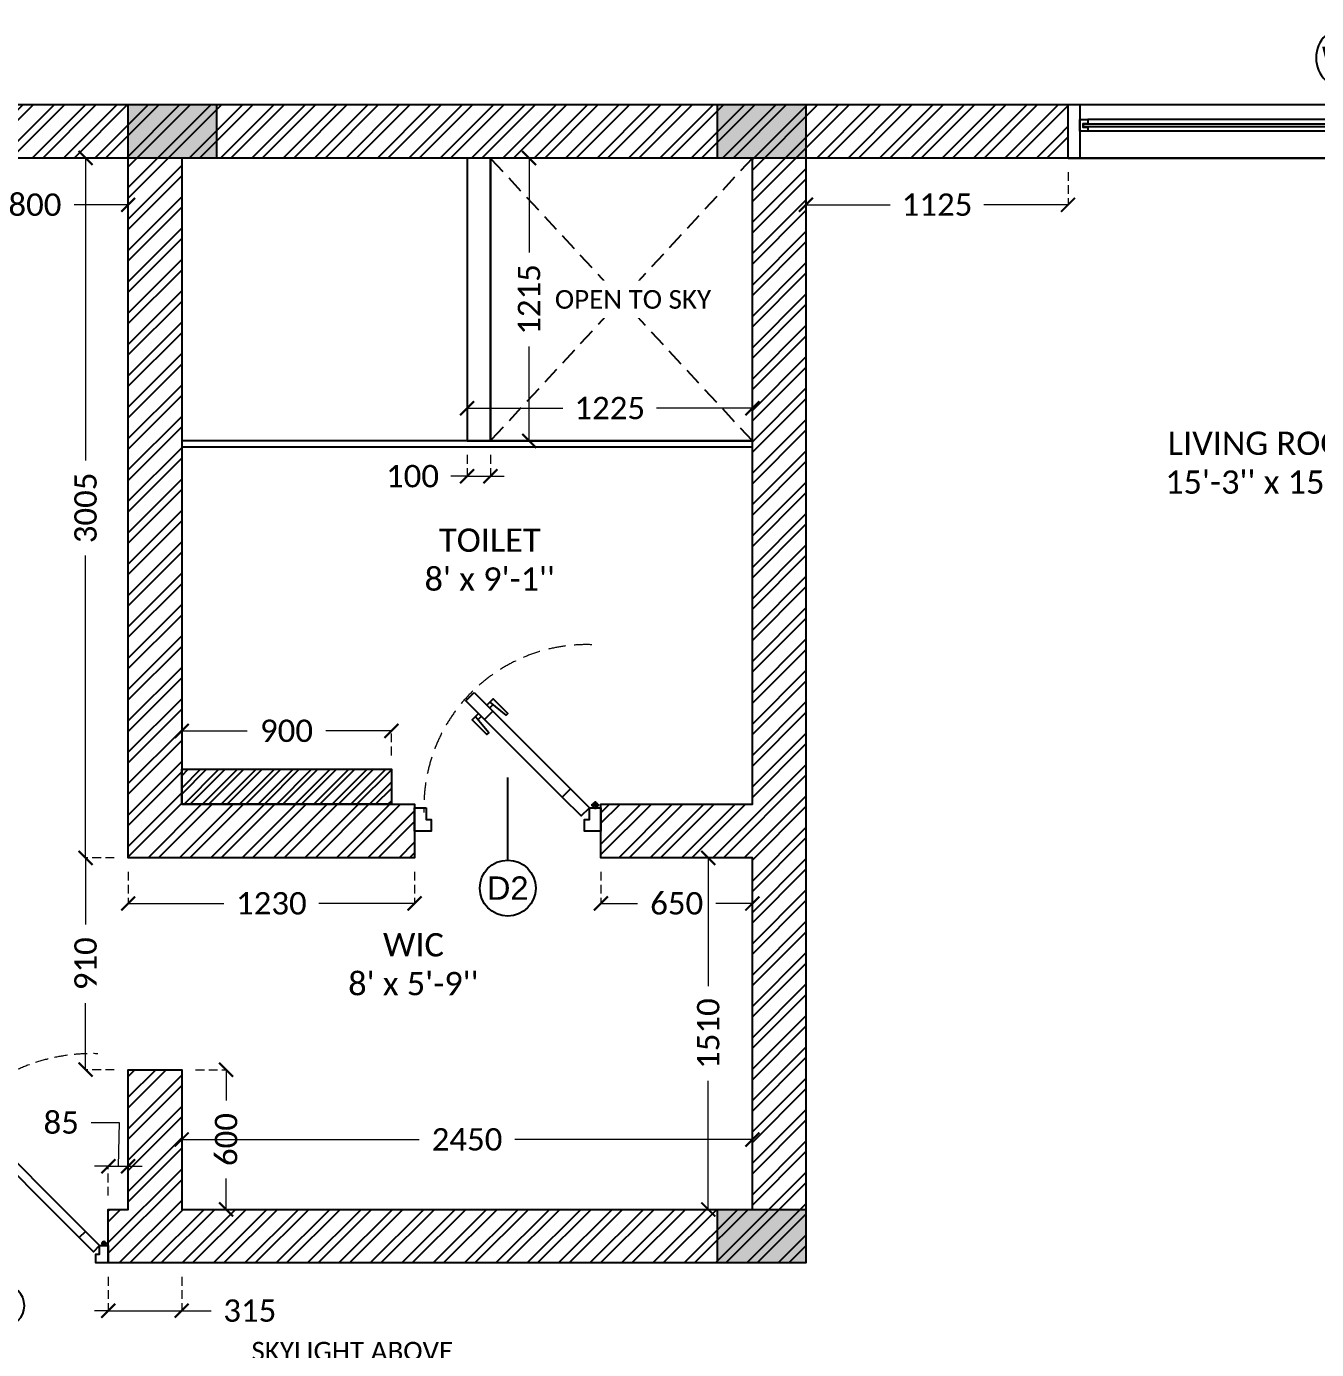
# Model space of a CAD drawing. Header units: millimetres. Extents: x -15000 to 115650, y -17045 to 28620.
# Drawn here: x 47444 to 52982, y 8273 to 13955 of the extents above; entities that cross this region are included whole.
import ezdxf
from ezdxf.enums import TextEntityAlignment as Align

# ---------------------------------------------------------------- set-up
doc = ezdxf.new("R2010")
doc.units = ezdxf.units.MM
doc.header["$LTSCALE"] = 150
for name, pattern in [('3BHK-W(SB)$0$HIDDEN', [0.375, 0.25, -0.125]), ('DASHED', [0.75, 0.5, -0.25]), ('HIDDEN', [0])]:
    doc.linetypes.add(name, pattern=pattern)
for name, color, linetype in [('ad-Column', 3, 'Continuous'), ('ad-Column Hatch', 125, 'Continuous'), ('ad-Door', 11, 'Continuous'), ('ad-Elevation 10', 8, 'Continuous'), ('ad-Furniture', 8, 'Continuous'), ('ad-Ledge Wall', 6, 'Continuous'), ('ad-Text main', 7, 'Continuous'), ('ad-Text Main_Door&window Label', 7, 'Continuous'), ('ad-Wall', 240, 'Continuous'), ('ad-Wall hatch', 8, 'Continuous')]:
    doc.layers.add(name, color=color, linetype=linetype)
doc.layers.add('ad-Dimension', color=5, linetype='Continuous', lineweight=0, true_color=0x0000ff)
doc.layers.add('ad-Glass Sectionline', color=140, linetype='Continuous', true_color=0x00bfff)
doc.layers.get('ad-Furniture').off()
doc.styles.add('6 U T S R N_Typical Floor Plan$0$3BHK-E(NB)$0$grid_text', font='verdana.ttf', dxfattribs={"width": 0.9})
doc.styles.add('New Text Style', font='arial.ttf', dxfattribs={"height": 100})
doc.styles.get("Standard").update_dxf_attribs({"font": 'calibril.ttf'})
doc.dimstyles.new('A-75-DIM-INT (Framing)', dxfattribs={"dimscale": 100, "dimtxt": 0.8, "dimasz": 0.5, "dimexe": 0, "dimexo": 0.5, "dimgap": 0.5, "dimtad": 0, "dimdec": 0, "dimdsep": 46, "dimtxsty": 'Standard', "dimblk": 'ARCHTICK', "dimcen": 0.025, "dimclrd": 256, "dimclre": 256, "dimclrt": 256, "dimazin": 2, "dimtfac": 1, "dimtdec": 0, "dimtmove": 1, "dimatfit": 0, "dimldrblk": 'ARCHTICK', "dimfxl": 1, "dimtfill": 1, "dimtolj": 1, "dimtzin": 0, "dimarcsym": 0})

# ---------------------------------------------------------------- blocks, each defined once
blk = doc.blocks.new('_ArchTick')
at = {"color": 0, "linetype": 'ByBlock', "const_width": 0.15}
blk.add_lwpolyline([(-0.5, -0.5), (0.5, 0.5)], dxfattribs=at)
blk = doc.blocks.new('*D23')
at = {"layer": 'ad-Dimension', "linetype": '3BHK-W(SB)$0$HIDDEN', "lineweight": -2}
for p, q in [((6360, -3295), (6360, -3431)), ((7010, -3295), (7010, -3431))]:
    blk.add_line(p, q, dxfattribs=at)
at = {"layer": 'ad-Dimension', "lineweight": -2}
for p, q in [((6360, -3431), (6517.3, -3431)), ((7010, -3431), (6852.7, -3431))]:
    blk.add_line(p, q, dxfattribs=at)
at = {"layer": 'Defpoints', "color": 0}
for p in [(6360, -3235), (7010, -3235), (7010, -3431)]:
    blk.add_point(p, dxfattribs=at)
at = {"layer": 'ad-Dimension', "lineweight": -2, "xscale": 60, "yscale": 60, "zscale": 60, "rotation": 180}
blk.add_blockref('_ArchTick', (6360, -3431), dxfattribs=at)
at = {"layer": 'ad-Dimension', "lineweight": -2, "xscale": 60, "yscale": 60, "zscale": 60}
blk.add_blockref('_ArchTick', (7010, -3431), dxfattribs=at)
at = {"layer": 'ad-Dimension', "insert": (6685, -3431), "char_height": 96, "attachment_point": 5, "bg_fill": 3, "box_fill_scale": 1.1, "bg_fill_color": 257, "bg_fill_transparency": 0}
blk.add_mtext('\\A1;650', dxfattribs=at)
blk = doc.blocks.new('*D24')
at = {"layer": 'ad-Dimension', "linetype": '3BHK-W(SB)$0$HIDDEN', "lineweight": -2}
for p, q in [((6950, -3235), (6820.5, -3235)), ((6950, -4745), (6820.5, -4745))]:
    blk.add_line(p, q, dxfattribs=at)
at = {"layer": 'ad-Dimension', "lineweight": -2}
for p, q in [((6820.5, -3235), (6820.5, -3786.6)), ((6820.5, -4745), (6820.5, -4193.4))]:
    blk.add_line(p, q, dxfattribs=at)
at = {"layer": 'Defpoints', "color": 0}
for p in [(7010, -3235), (6820.5, -4745), (7010, -4745)]:
    blk.add_point(p, dxfattribs=at)
at = {"layer": 'ad-Dimension', "lineweight": -2, "xscale": 60, "yscale": 60, "zscale": 60}
for p, rotation in [((6820.5, -3235), 90), ((6820.5, -4745), 270)]:
    blk.add_blockref('_ArchTick', p, dxfattribs=dict(at, rotation=rotation))
at = {"layer": 'ad-Dimension', "insert": (6820.5, -3990), "char_height": 96, "attachment_point": 5, "rotation": 90, "bg_fill": 3, "box_fill_scale": 1.1, "bg_fill_color": 257, "bg_fill_transparency": 0}
blk.add_mtext('\\A1;1510', dxfattribs=at)
blk = doc.blocks.new('*D28')
at = {"layer": 'ad-Dimension', "linetype": '3BHK-W(SB)$0$HIDDEN', "lineweight": -2}
for p, q in [((3530, -290), (3530, -430.7)), ((4330, -290), (4330, -430.7))]:
    blk.add_line(p, q, dxfattribs=at)
at = {"layer": 'ad-Dimension', "lineweight": -2}
for p, q in [((3530, -430.7), (3761.4, -430.7)), ((4330, -430.7), (4098.6, -430.7))]:
    blk.add_line(p, q, dxfattribs=at)
at = {"layer": 'Defpoints', "color": 0}
for p in [(3530, -230), (4330, -230), (4330, -430.7)]:
    blk.add_point(p, dxfattribs=at)
at = {"layer": 'ad-Dimension', "lineweight": -2, "xscale": 60, "yscale": 60, "zscale": 60, "rotation": 180}
blk.add_blockref('_ArchTick', (3530, -430.7), dxfattribs=at)
at = {"layer": 'ad-Dimension', "lineweight": -2, "xscale": 60, "yscale": 60, "zscale": 60}
blk.add_blockref('_ArchTick', (4330, -430.7), dxfattribs=at)
at = {"layer": 'ad-Dimension', "insert": (3930, -430.7), "char_height": 96, "attachment_point": 5, "bg_fill": 3, "box_fill_scale": 1.1, "bg_fill_color": 257, "bg_fill_transparency": 0}
blk.add_mtext('\\A1;800', dxfattribs=at)
blk = doc.blocks.new('*D29')
at = {"layer": 'ad-Dimension', "linetype": '3BHK-W(SB)$0$HIDDEN', "lineweight": -2}
for p, q in [((7240, -290), (7240, -430.7)), ((8365, -290), (8365, -430.7))]:
    blk.add_line(p, q, dxfattribs=at)
at = {"layer": 'ad-Dimension', "lineweight": -2}
for p, q in [((7240, -430.7), (7601.2, -430.7)), ((8365, -430.7), (8003.8, -430.7))]:
    blk.add_line(p, q, dxfattribs=at)
at = {"layer": 'Defpoints', "color": 0}
for p in [(7240, -230), (8365, -230), (8365, -430.7)]:
    blk.add_point(p, dxfattribs=at)
at = {"layer": 'ad-Dimension', "lineweight": -2, "xscale": 60, "yscale": 60, "zscale": 60, "rotation": 180}
blk.add_blockref('_ArchTick', (7240, -430.7), dxfattribs=at)
at = {"layer": 'ad-Dimension', "lineweight": -2, "xscale": 60, "yscale": 60, "zscale": 60}
blk.add_blockref('_ArchTick', (8365, -430.7), dxfattribs=at)
at = {"layer": 'ad-Dimension', "insert": (7802.5, -430.7), "char_height": 96, "attachment_point": 5, "bg_fill": 3, "box_fill_scale": 1.1, "bg_fill_color": 257, "bg_fill_transparency": 0}
blk.add_mtext('\\A1;1125', dxfattribs=at)
blk = doc.blocks.new('*D35')
at = {"layer": 'ad-Dimension', "lineweight": -2}
for p, q in [((4171, -4372.4), (4291, -4372.4)), ((4291, -4372.4), (4287.5, -4559.6)), ((4245, -4559.6), (4185, -4559.6)), ((4245, -4559.6), (4330, -4559.6)), ((4330, -4559.6), (4390, -4559.6))]:
    blk.add_line(p, q, dxfattribs=at)
at = {"layer": 'ad-Dimension', "linetype": '3BHK-W(SB)$0$HIDDEN', "lineweight": -2}
for p, q in [((4245, -4685), (4245, -4559.6)), ((4330, -4685), (4330, -4559.6))]:
    blk.add_line(p, q, dxfattribs=at)
at = {"layer": 'Defpoints', "color": 0}
for p in [(4330, -4559.6), (4245, -4745), (4330, -4745)]:
    blk.add_point(p, dxfattribs=at)
at = {"layer": 'ad-Dimension', "lineweight": -2, "xscale": 60, "yscale": 60, "zscale": 60}
blk.add_blockref('_ArchTick', (4245, -4559.6), dxfattribs=at)
at = {"layer": 'ad-Dimension', "lineweight": -2, "xscale": 60, "yscale": 60, "zscale": 60, "rotation": 180}
blk.add_blockref('_ArchTick', (4330, -4559.6), dxfattribs=at)
at = {"layer": 'ad-Dimension', "insert": (4042.8, -4372.4), "char_height": 96, "attachment_point": 5, "bg_fill": 3, "box_fill_scale": 1.1, "bg_fill_color": 257, "bg_fill_transparency": 0}
blk.add_mtext('\\A1;85', dxfattribs=at)
blk = doc.blocks.new('*D36')
at = {"layer": 'ad-Dimension', "linetype": '3BHK-W(SB)$0$HIDDEN', "lineweight": -2}
for p, q in [((4270, -230), (4147.5, -230)), ((4270, -3235), (4147.5, -3235))]:
    blk.add_line(p, q, dxfattribs=at)
at = {"layer": 'ad-Dimension', "lineweight": -2}
for p, q in [((4147.5, -230), (4147.5, -1528.4)), ((4147.5, -3235), (4147.5, -1936.6))]:
    blk.add_line(p, q, dxfattribs=at)
at = {"layer": 'Defpoints', "color": 0}
for p in [(4330, -230), (4147.5, -3235), (4330, -3235)]:
    blk.add_point(p, dxfattribs=at)
at = {"layer": 'ad-Dimension', "lineweight": -2, "xscale": 60, "yscale": 60, "zscale": 60}
for p, rotation in [((4147.5, -230), 90), ((4147.5, -3235), 270)]:
    blk.add_blockref('_ArchTick', p, dxfattribs=dict(at, rotation=rotation))
at = {"layer": 'ad-Dimension', "insert": (4147.5, -1732.5), "char_height": 96, "attachment_point": 5, "rotation": 90, "bg_fill": 3, "box_fill_scale": 1.1, "bg_fill_color": 257, "bg_fill_transparency": 0}
blk.add_mtext('\\A1;3005', dxfattribs=at)
blk = doc.blocks.new('*D37')
at = {"layer": 'ad-Dimension', "linetype": '3BHK-W(SB)$0$HIDDEN', "lineweight": -2}
for p, q in [((4330, -3295), (4330, -3431)), ((5560, -3295), (5560, -3431))]:
    blk.add_line(p, q, dxfattribs=at)
at = {"layer": 'ad-Dimension', "lineweight": -2}
for p, q in [((4330, -3431), (4741.6, -3431)), ((5560, -3431), (5148.4, -3431))]:
    blk.add_line(p, q, dxfattribs=at)
at = {"layer": 'Defpoints', "color": 0}
for p in [(4330, -3235), (5560, -3235), (5560, -3431)]:
    blk.add_point(p, dxfattribs=at)
at = {"layer": 'ad-Dimension', "lineweight": -2, "xscale": 60, "yscale": 60, "zscale": 60, "rotation": 180}
blk.add_blockref('_ArchTick', (4330, -3431), dxfattribs=at)
at = {"layer": 'ad-Dimension', "lineweight": -2, "xscale": 60, "yscale": 60, "zscale": 60}
blk.add_blockref('_ArchTick', (5560, -3431), dxfattribs=at)
at = {"layer": 'ad-Dimension', "insert": (4945, -3431), "char_height": 96, "attachment_point": 5, "bg_fill": 3, "box_fill_scale": 1.1, "bg_fill_color": 257, "bg_fill_transparency": 0}
blk.add_mtext('\\A1;1230', dxfattribs=at)
blk = doc.blocks.new('*D46')
at = {"layer": 'ad-Dimension', "linetype": '3BHK-W(SB)$0$HIDDEN', "lineweight": -2}
for p, q in [((4620, -4145), (4751, -4145)), ((4620, -4745), (4751, -4745))]:
    blk.add_line(p, q, dxfattribs=at)
at = {"layer": 'ad-Dimension', "lineweight": -2}
for p, q in [((4751, -4145), (4751, -4277.3)), ((4751, -4745), (4751, -4612.7))]:
    blk.add_line(p, q, dxfattribs=at)
at = {"layer": 'Defpoints', "color": 0}
for p in [(4560, -4145), (4560, -4745), (4751, -4745)]:
    blk.add_point(p, dxfattribs=at)
at = {"layer": 'ad-Dimension', "lineweight": -2, "xscale": 60, "yscale": 60, "zscale": 60}
for p, rotation in [((4751, -4145), 90), ((4751, -4745), 270)]:
    blk.add_blockref('_ArchTick', p, dxfattribs=dict(at, rotation=rotation))
at = {"layer": 'ad-Dimension', "insert": (4751, -4445), "char_height": 96, "attachment_point": 5, "rotation": 90, "bg_fill": 3, "box_fill_scale": 1.1, "bg_fill_color": 257, "bg_fill_transparency": 0}
blk.add_mtext('\\A1;600', dxfattribs=at)
blk = doc.blocks.new('*D49')
at = {"layer": 'ad-Dimension', "linetype": '3BHK-W(SB)$0$HIDDEN', "lineweight": -2}
for p, q in [((4560, -2795), (4560, -2690)), ((5460, -2795), (5460, -2690))]:
    blk.add_line(p, q, dxfattribs=at)
at = {"layer": 'ad-Dimension', "lineweight": -2}
for p, q in [((4560, -2690), (4841.3, -2690)), ((5460, -2690), (5178.7, -2690))]:
    blk.add_line(p, q, dxfattribs=at)
at = {"layer": 'Defpoints', "color": 0}
for p in [(5460, -2690), (4560, -2855), (5460, -2855)]:
    blk.add_point(p, dxfattribs=at)
at = {"layer": 'ad-Dimension', "lineweight": -2, "xscale": 60, "yscale": 60, "zscale": 60, "rotation": 180}
blk.add_blockref('_ArchTick', (4560, -2690), dxfattribs=at)
at = {"layer": 'ad-Dimension', "lineweight": -2, "xscale": 60, "yscale": 60, "zscale": 60}
blk.add_blockref('_ArchTick', (5460, -2690), dxfattribs=at)
at = {"layer": 'ad-Dimension', "insert": (5010, -2690), "char_height": 96, "attachment_point": 5, "bg_fill": 3, "box_fill_scale": 1.1, "bg_fill_color": 257, "bg_fill_transparency": 0}
blk.add_mtext('\\A1;900', dxfattribs=at)
blk = doc.blocks.new('*D51')
at = {"layer": 'ad-Dimension', "linetype": '3BHK-W(SB)$0$HIDDEN', "lineweight": -2}
for p, q in [((4560, -4685), (4560, -4444.6)), ((7010, -4685), (7010, -4444.6))]:
    blk.add_line(p, q, dxfattribs=at)
at = {"layer": 'ad-Dimension', "lineweight": -2}
for p, q in [((4560, -4444.6), (5579.3, -4444.6)), ((7010, -4444.6), (5990.7, -4444.6))]:
    blk.add_line(p, q, dxfattribs=at)
at = {"layer": 'Defpoints', "color": 0}
for p in [(7010, -4444.6), (4560, -4745), (7010, -4745)]:
    blk.add_point(p, dxfattribs=at)
at = {"layer": 'ad-Dimension', "lineweight": -2, "xscale": 60, "yscale": 60, "zscale": 60, "rotation": 180}
blk.add_blockref('_ArchTick', (4560, -4444.6), dxfattribs=at)
at = {"layer": 'ad-Dimension', "lineweight": -2, "xscale": 60, "yscale": 60, "zscale": 60}
blk.add_blockref('_ArchTick', (7010, -4444.6), dxfattribs=at)
at = {"layer": 'ad-Dimension', "insert": (5785, -4444.6), "char_height": 96, "attachment_point": 5, "bg_fill": 3, "box_fill_scale": 1.1, "bg_fill_color": 257, "bg_fill_transparency": 0}
blk.add_mtext('\\A1;2450', dxfattribs=at)
blk = doc.blocks.new('*D55')
at = {"layer": 'ad-Dimension', "linetype": '3BHK-W(SB)$0$HIDDEN', "lineweight": -2}
for p, q in [((5945, -230), (6051.6, -230)), ((5945, -1445), (6051.6, -1445))]:
    blk.add_line(p, q, dxfattribs=at)
at = {"layer": 'ad-Dimension', "lineweight": -2}
for p, q in [((6051.6, -230), (6051.6, -636.2)), ((6051.6, -1445), (6051.6, -1038.8))]:
    blk.add_line(p, q, dxfattribs=at)
at = {"layer": 'Defpoints', "color": 0}
for p in [(5885, -230), (5885, -1445), (6051.6, -1445)]:
    blk.add_point(p, dxfattribs=at)
at = {"layer": 'ad-Dimension', "lineweight": -2, "xscale": 60, "yscale": 60, "zscale": 60}
for p, rotation in [((6051.6, -230), 90), ((6051.6, -1445), 270)]:
    blk.add_blockref('_ArchTick', p, dxfattribs=dict(at, rotation=rotation))
at = {"layer": 'ad-Dimension', "insert": (6051.6, -837.5), "char_height": 96, "attachment_point": 5, "rotation": 90, "bg_fill": 3, "box_fill_scale": 1.1, "bg_fill_color": 257, "bg_fill_transparency": 0}
blk.add_mtext('\\A1;1215', dxfattribs=at)
blk = doc.blocks.new('*D56')
at = {"layer": 'ad-Dimension', "linetype": '3BHK-W(SB)$0$HIDDEN', "lineweight": -2}
for p, q in [((5785, -1385), (5785, -1304.1)), ((7010, -1385), (7010, -1304.1))]:
    blk.add_line(p, q, dxfattribs=at)
at = {"layer": 'ad-Dimension', "lineweight": -2}
for p, q in [((5785, -1304.1), (6196.2, -1304.1)), ((7010, -1304.1), (6598.8, -1304.1))]:
    blk.add_line(p, q, dxfattribs=at)
at = {"layer": 'Defpoints', "color": 0}
for p in [(7010, -1304.1), (5785, -1445), (7010, -1445)]:
    blk.add_point(p, dxfattribs=at)
at = {"layer": 'ad-Dimension', "lineweight": -2, "xscale": 60, "yscale": 60, "zscale": 60, "rotation": 180}
blk.add_blockref('_ArchTick', (5785, -1304.1), dxfattribs=at)
at = {"layer": 'ad-Dimension', "lineweight": -2, "xscale": 60, "yscale": 60, "zscale": 60}
blk.add_blockref('_ArchTick', (7010, -1304.1), dxfattribs=at)
at = {"layer": 'ad-Dimension', "insert": (6397.5, -1304.1), "char_height": 96, "attachment_point": 5, "bg_fill": 3, "box_fill_scale": 1.1, "bg_fill_color": 257, "bg_fill_transparency": 0}
blk.add_mtext('\\A1;1225', dxfattribs=at)
blk = doc.blocks.new('*D57')
at = {"layer": 'ad-Dimension', "linetype": '3BHK-W(SB)$0$HIDDEN', "lineweight": -2}
for p, q in [((5785, -1505), (5785, -1596.4)), ((5885, -1505), (5885, -1596.4))]:
    blk.add_line(p, q, dxfattribs=at)
at = {"layer": 'ad-Dimension', "lineweight": -2}
for p, q in [((5785, -1596.4), (5715.9, -1596.4)), ((5785, -1596.4), (5725, -1596.4)), ((5785, -1596.4), (5885, -1596.4)), ((5885, -1596.4), (5945, -1596.4))]:
    blk.add_line(p, q, dxfattribs=at)
at = {"layer": 'Defpoints', "color": 0}
for p in [(5785, -1445), (5885, -1445), (5885, -1596.4)]:
    blk.add_point(p, dxfattribs=at)
at = {"layer": 'ad-Dimension', "lineweight": -2, "xscale": 60, "yscale": 60, "zscale": 60}
blk.add_blockref('_ArchTick', (5785, -1596.4), dxfattribs=at)
at = {"layer": 'ad-Dimension', "lineweight": -2, "xscale": 60, "yscale": 60, "zscale": 60, "rotation": 180}
blk.add_blockref('_ArchTick', (5885, -1596.4), dxfattribs=at)
at = {"layer": 'ad-Dimension', "insert": (5550.9, -1596.4), "char_height": 96, "attachment_point": 5, "bg_fill": 3, "box_fill_scale": 1.1, "bg_fill_color": 257, "bg_fill_transparency": 0}
blk.add_mtext('\\A1;100', dxfattribs=at)
blk = doc.blocks.new('*D80')
at = {"layer": 'ad-Dimension', "linetype": '3BHK-W(SB)$0$HIDDEN', "lineweight": -2}
for p, q in [((4245, -5035), (4245, -5179.9)), ((4560, -5035), (4560, -5179.9))]:
    blk.add_line(p, q, dxfattribs=at)
at = {"layer": 'ad-Dimension', "lineweight": -2}
for p, q in [((4245, -5179.9), (4185, -5179.9)), ((4245, -5179.9), (4560, -5179.9)), ((4560, -5179.9), (4686.6, -5179.9)), ((4560, -5179.9), (4620, -5179.9))]:
    blk.add_line(p, q, dxfattribs=at)
at = {"layer": 'Defpoints', "color": 0}
for p in [(4245, -4975), (4560, -4975), (4560, -5179.9)]:
    blk.add_point(p, dxfattribs=at)
at = {"layer": 'ad-Dimension', "lineweight": -2, "xscale": 60, "yscale": 60, "zscale": 60}
blk.add_blockref('_ArchTick', (4245, -5179.9), dxfattribs=at)
at = {"layer": 'ad-Dimension', "lineweight": -2, "xscale": 60, "yscale": 60, "zscale": 60, "rotation": 180}
blk.add_blockref('_ArchTick', (4560, -5179.9), dxfattribs=at)
at = {"layer": 'ad-Dimension', "insert": (4852.4, -5179.9), "char_height": 96, "attachment_point": 5, "bg_fill": 3, "box_fill_scale": 1.1, "bg_fill_color": 257, "bg_fill_transparency": 0}
blk.add_mtext('\\A1;315', dxfattribs=at)
blk = doc.blocks.new('*D84')
at = {"layer": 'ad-Dimension', "linetype": '3BHK-W(SB)$0$HIDDEN', "lineweight": -2}
for p, q in [((4270, -3235), (4147.5, -3235)), ((4270, -4145), (4147.5, -4145))]:
    blk.add_line(p, q, dxfattribs=at)
at = {"layer": 'ad-Dimension', "lineweight": -2}
for p, q in [((4147.5, -3235), (4147.5, -3521.3)), ((4147.5, -4145), (4147.5, -3858.7))]:
    blk.add_line(p, q, dxfattribs=at)
at = {"layer": 'Defpoints', "color": 0}
for p in [(4147.5, -3235), (4330, -3235), (4330, -4145)]:
    blk.add_point(p, dxfattribs=at)
at = {"layer": 'ad-Dimension', "lineweight": -2, "xscale": 60, "yscale": 60, "zscale": 60}
for p, rotation in [((4147.5, -3235), 90), ((4147.5, -4145), 270)]:
    blk.add_blockref('_ArchTick', p, dxfattribs=dict(at, rotation=rotation))
at = {"layer": 'ad-Dimension', "insert": (4147.5, -3690), "char_height": 96, "attachment_point": 5, "rotation": 90, "bg_fill": 3, "box_fill_scale": 1.1, "bg_fill_color": 257, "bg_fill_transparency": 0}
blk.add_mtext('\\A1;910', dxfattribs=at)
blk = doc.blocks.new('$ZCDB_AUDIT_GENERATED_C85C')
at = {"color": 8}
for points in [[(675, 75), (141.8, 359.5)], [(625, 75), (75, 75)], [(50, 25), (50, 0), (0, 0), (0, 50), (25, 50)], [(700, 0), (0, 0)], [(625, 25), (75, 25)], [(675, 50), (700, 50), (700, 0), (650, 0), (650, 25)]]:
    blk.add_lwpolyline(points, dxfattribs=at)
for points in [[(75, 25), (25, 25), (25, 75), (75, 75)], [(675, 25), (625, 25), (625, 75), (675, 75)]]:
    blk.add_lwpolyline(points, close=True, dxfattribs=at)
at = {"color": 140}
for points in [[(625, 60), (75, 60)], [(625, 40), (75, 40)]]:
    blk.add_lwpolyline(points, dxfattribs=at)
at = {"color": 8, "linetype": 'HIDDEN'}
blk.add_arc((497.1, 38.3), 473.6, 122.8151, 175.5591, dxfattribs=at)
blk = doc.blocks.new('*U156')
at = {"xscale": -1}
blk.add_blockref('$ZCDB_AUDIT_GENERATED_C85C', (700, 0), dxfattribs=at)
blk = doc.blocks.new('HFUHJA')
at = {"transparency": 33554559}
h = blk.add_hatch(color=256, dxfattribs=at)
h.dxf.hatch_style = 1
h.set_gradient(color1=(153, 204, 0), color2=(63, 127, 0), name='INVSPHERICAL')
h.paths.add_polyline_path([(0, 0), (-1125, 0), (-1125, -1215), (0, -1215)])
at = {"layer": 'ad-Elevation 10'}
for points in [[(-1225, -1215), (-1125, -1215), (-1125, 0), (-1225, 0)], [(0, 0), (-1125, 0), (-1125, -1215), (0, -1215)]]:
    blk.add_lwpolyline(points, close=True, dxfattribs=at)
at = {"layer": 'ad-Elevation 10', "linetype": 'DASHED'}
for points in [[(0, -1215), (-1125, 0)], [(0, 0), (-1125, -1215)]]:
    blk.add_lwpolyline(points, dxfattribs=at)
at = {"layer": 'ad-Text main', "color": 0, "insert": (-512.5, -607.5), "char_height": 80, "width": 677.446, "attachment_point": 5, "bg_fill": 2}
blk.add_mtext('OPEN TO SKY', dxfattribs=at)
blk = doc.blocks.new('zw$EEF9')
at = {"layer": 'ad-Glass Sectionline'}
for points in [[(-28.2, -34.6), (28.2, 34.6)], [(-26.8, -5.8), (-3.4, 23.4)], [(-0.3, -27.4), (23.6, 1.4)]]:
    blk.add_lwpolyline(points, dxfattribs=at)
blk = doc.blocks.new('$ZCDB_AUDIT_GENERATED_1E8537')
at = {"layer": 'ad-Elevation 10'}
blk.add_lwpolyline([(0, -2980), (3365, -2980), (3365, 0), (0, 0)], close=True, dxfattribs=at)
at = {"layer": 'ad-Elevation 10', "linetype": 'DASHED'}
for points in [[(100, -2880), (3265, -2880), (3265, -100), (100, -100)], [(1071.7, -100), (1171.7, -100), (1171.7, -2880), (1071.7, -2880)], [(2193.3, -100), (2293.3, -100), (2293.3, -2880), (2193.3, -2880)], [(100, -943.3), (3265, -943.3), (3265, -1043.3), (100, -1043.3)], [(100, -1936.7), (3265, -1936.7), (3265, -2036.7), (100, -2036.7)]]:
    blk.add_lwpolyline(points, close=True, dxfattribs=at)
at = {"layer": 'ad-Glass Sectionline', "transparency": 33554585}
for points in [[(115, -115), (1056.7, -115), (1056.7, -928.3), (115, -928.3)], [(1186.7, -115), (2178.3, -115), (2178.3, -928.3), (1186.7, -928.3)], [(2308.3, -115), (3250, -115), (3250, -928.3), (2308.3, -928.3)], [(115, -1058.3), (1056.7, -1058.3), (1056.7, -1921.7), (115, -1921.7)], [(1186.7, -1058.3), (2178.3, -1058.3), (2178.3, -1921.7), (1186.7, -1921.7)], [(2308.3, -1058.3), (3250, -1058.3), (3250, -1921.7), (2308.3, -1921.7)], [(1056.7, -2051.7), (115, -2051.7), (115, -2865), (1056.7, -2865)], [(1186.7, -2051.7), (2178.3, -2051.7), (2178.3, -2865), (1186.7, -2865)], [(2308.3, -2051.7), (3250, -2051.7), (3250, -2865), (2308.3, -2865)]]:
    blk.add_lwpolyline(points, close=True, dxfattribs=at)
for p in [(585.8, -521.7), (1682.5, -521.7), (2779.2, -521.7), (585.8, -1490), (1682.4, -1488.3), (2779.2, -1490), (585.8, -2458.3), (1682.5, -2458.3), (2779.2, -2458.3)]:
    blk.add_blockref('zw$EEF9', p)
blk = doc.blocks.new('$ZCDB_AUDIT_GENERATED_1E8529')
at = {"true_color": 0x7f5f3f, "transparency": 33554610}
h = blk.add_hatch(dxfattribs=at)
h.set_pattern_fill('DOTS', color=37, scale=20, angle=360)
h.set_pattern_definition([(360, (-800139.518, 271344.397), (15.875, 31.75), [0, -31.75])])
h.paths.add_polyline_path([(450, -2530), (2915, -2530), (2915, -450), (450, -450)])
at = {"layer": 'ad-Elevation 10'}
blk.add_lwpolyline([(450, -2530), (2915, -2530), (2915, -450), (450, -450)], close=True, dxfattribs=at)
blk.add_blockref('$ZCDB_AUDIT_GENERATED_1E8537', (0, 0))
at = {"layer": 'ad-Text main', "insert": (1682.5, 80.9), "char_height": 80, "width": 1164.819, "attachment_point": 5}
blk.add_mtext('SKYLIGHT ABOVE', dxfattribs=at)
blk = doc.blocks.new('Furn')
at = {"layer": 'ad-Glass Sectionline'}
blk.add_lwpolyline([(-7560, -1470), (-5110, -1470), (-5110, -1445), (-7560, -1445)], close=True, dxfattribs=at)
at = {"xscale": -1}
blk.add_blockref('*U156', (-6335, -1470), dxfattribs=at)
at = {"layer": 'ad-Furniture', "rotation": 359.9999999999996}
blk.add_blockref('$ZCDB_AUDIT_GENERATED_1E8529', (-8510, -5435), dxfattribs=at)
blk.add_blockref('HFUHJA', (-5110, -230))
blk = doc.blocks.new('*U163')
for p, q in [((-463.3, 543.1), (-478.2, 528.2)), ((-528.5, 478), (-513.6, 492.9)), ((-25, 127.8), (-25, 94.4)), ((-8.3, 111.1), (-41.7, 111.1))]:
    blk.add_line(p, q)
for points in [[(-545, 595), (-464.2, 514.2), (-499.5, 478.8), (-580.3, 559.6)], [(-130.8, 180.8), (-464.2, 514.2), (-499.5, 478.8), (-166.2, 145.5)], [(-50, 100), (-130.8, 180.8), (-166.2, 145.5), (-85.4, 64.6)], [(-750, 100), (-750, 50), (-728.6, 50), (-728.6, 35.7), (-728.6, 0), (-800, 0), (-800, 100)], [(-50, 100), (0, 100), (0, 0), (-71.4, 0), (-71.4, 35.7), (-71.4, 50), (-50, 50)]]:
    blk.add_lwpolyline(points, close=True)
for points in [[(-490, 540), (-462.5, 567.5), (-399.7, 504.7), (-407.6, 496.8), (-476.2, 553.8)], [(-525.4, 504.7), (-552.8, 477.2), (-490, 414.3), (-482.2, 422.2), (-539.2, 490.8)]]:
    blk.add_lwpolyline(points)
blk.add_circle((-25, 111.1), 11.1)
at = {"color": 8, "linetype": 'DASHED', "lineweight": 0}
blk.add_arc((-62.1, 102.1), 698.3, 88.1881, 181.8119, dxfattribs=at)
at = {"layer": 'ad-Text Main_Door&window Label'}
blk.add_line((-400, -125), (-400, 230), dxfattribs=at)
blk.add_circle((-400.3, -245), 120, dxfattribs=at)
at = {"layer": 'ad-Text Main_Door&window Label', "style": 'New Text Style'}
blk.add_attdef('D1', text='', height=100, dxfattribs=at).set_placement((-400.3, -245), align=Align.MIDDLE_CENTER)
blk = doc.blocks.new('*U161')
for p, q in [((-8.3, -111.1), (-41.7, -111.1)), ((-25, -127.8), (-25, -94.4)), ((-811.3, -760.8), (-796.4, -775.7)), ((-746.2, -826), (-761.1, -811.1))]:
    blk.add_line(p, q)
for points in [[(-1150, -100), (-1150, -50), (-1128.6, -50), (-1128.6, -35.7), (-1128.6, 0), (-1200, 0), (-1200, -100)], [(-50, -100), (0, -100), (0, 0), (-71.4, 0), (-71.4, -35.7), (-71.4, -50), (-50, -50)], [(-50, -100), (-130.8, -180.8), (-166.2, -145.5), (-85.4, -64.6)], [(-130.8, -180.8), (-747, -797), (-782.4, -761.6), (-166.2, -145.5)], [(-827.8, -877.8), (-747, -797), (-782.4, -761.6), (-863.2, -842.5)]]:
    blk.add_lwpolyline(points, close=True)
for points in [[(-808.2, -787.5), (-835.7, -760), (-772.9, -697.2), (-765, -705), (-822, -773.7)], [(-772.8, -822.8), (-745.4, -850.3), (-682.5, -787.5), (-690.4, -779.7), (-759, -836.7)]]:
    blk.add_lwpolyline(points)
blk.add_circle((-25, -111.1), 11.1)
at = {"color": 8, "linetype": 'DASHED', "lineweight": 0}
blk.add_arc((-93.1, -153.1), 1047.4, 178.18808, 271.81192, dxfattribs=at)
at = {"layer": 'ad-Text Main_Door&window Label'}
blk.add_line((-600, 125), (-600, -230), dxfattribs=at)
blk.add_circle((-600.3, 245), 120, dxfattribs=at)
at = {"layer": 'ad-Text Main_Door&window Label', "style": 'New Text Style'}
blk.add_attdef('D1', text='', height=100, dxfattribs=at).set_placement((-600.3, 245), align=Align.MIDDLE_CENTER)
blk = doc.blocks.new('$ZCDB_AUDIT_GENERATED_C77D')
blk.add_wipeout([(0, 230), (2400, 230), (2400, 0), (0, 0)]).dxf.layer = 'ad-Elevation 10'
at = {"layer": 'ad-Elevation 10'}
for points in [[(2400, 230), (0, 230)], [(2400, 0), (0, 0)]]:
    blk.add_lwpolyline(points, dxfattribs=at)
for points in [[(50, 0), (50, 230), (0, 230), (0, 0)], [(2350, 0), (2400, 0), (2400, 230), (2350, 230)], [(85, 83), (85, 65), (50, 65), (50, 115), (85, 115), (85, 97), (63, 97), (63, 83)], [(1217.5, 133), (1217.5, 115), (1182.5, 115), (1182.5, 165), (1217.5, 165), (1217.5, 147), (1195.5, 147), (1195.5, 133)], [(1182.5, 83), (1182.5, 65), (1217.5, 65), (1217.5, 115), (1182.5, 115), (1182.5, 97), (1204.5, 97), (1204.5, 83)], [(2315, 133), (2315, 115), (2350, 115), (2350, 165), (2315, 165), (2315, 147), (2337, 147), (2337, 133)]]:
    blk.add_lwpolyline(points, close=True, dxfattribs=at)
at = {"layer": 'ad-Glass Sectionline'}
for points in [[(1182.5, 115), (85, 115)], [(1217.5, 165), (2315, 165)], [(1217.5, 115), (2315, 115)], [(1182.5, 65), (85, 65)]]:
    blk.add_lwpolyline(points, dxfattribs=at)
for points in [[(1200, 145), (2335, 145), (2335, 135), (1200, 135)], [(1200, 95), (65, 95), (65, 85), (1200, 85)]]:
    blk.add_lwpolyline(points, close=True, dxfattribs=at)
blk = doc.blocks.new('*U151')
blk.add_blockref('$ZCDB_AUDIT_GENERATED_C77D', (0, 0))
blk = doc.blocks.new('walls')
at = {"layer": 'ad-Wall hatch', "transparency": 33554610}
h = blk.add_hatch(dxfattribs=at)
h.set_pattern_fill('ANSI32', color=256, scale=10)
h.set_pattern_definition([(45, (-1040635.14, 674820.02), (-67.351921, 67.351921), []), (45, (-1040590.24, 674820.02), (-67.351921, 67.351921), [])])
h.paths.add_polyline_path([(12120, 13620), (12120, 10220), (11890, 10220), (11890, 13390), (7240, 13390), (7240, 8645), (4245, 8645), (4245, 8875), (4330, 8875), (4330, 9475), (4560, 9475), (4560, 8875), (7010, 8875), (7010, 10385), (6360, 10385), (6360, 10615), (7010, 10615), (7010, 13390), (4560, 13390), (4560, 10615), (5560, 10615), (5560, 10385), (4330, 10385), (4330, 13390), (230, 13390), (230, 8875), (3345, 8875), (3345, 8645), (3060, 8645), (3060, 4745), (3345, 4745), (3345, 4515), (230, 4515), (230, 230), (4880, 230), (4880, 3075), (6060, 3075), (6060, 2845), (5110, 2845), (5110, 230), (8310, 230), (8310, 2845), (6860, 2845), (6860, 3075), (8310, 3075), (8310, 4515), (5110, 4515), (5110, 3915), (4880, 3915), (4880, 4515), (4245, 4515), (4245, 4745), (8540, 4745), (8540, 230), (9240, 230), (9240, 0), (0, 0), (0, 4745), (2830, 4745), (2830, 8645), (0, 8645), (0, 13620)])
at = {"layer": 'ad-Wall hatch'}
h = blk.add_hatch(dxfattribs=at)
h.set_pattern_fill('ANSI32', color=256, scale=150, angle=180)
h.set_pattern_definition([(45, (47268.004, -9726.724), (-39.774756, 39.774756), []), (45, (47294.52, -9726.724), (-39.774756, 39.774756), [])])
h.paths.add_polyline_path([(4560, 10765), (5460, 10765), (5460, 10615), (4560, 10615)])
at = {"layer": 'ad-Ledge Wall'}
blk.add_lwpolyline([(4560, 10765), (5460, 10765), (5460, 10615), (4560, 10615)], close=True, dxfattribs=at)
at = {"layer": 'ad-Door', "ltscale": 5}
blk.add_blockref('*U163', (6360, 10500), dxfattribs=at).add_auto_attribs({'D1': 'D2'})
ref = blk.add_blockref('*U161', (4245, 8645), dxfattribs=dict(at, xscale=-0.7499999997027537, yscale=0.7499999997027537, zscale=0.7499999997027537, rotation=179.9999999999998))
ref.add_attrib('D1', 'D1', dxfattribs={"layer": 'ad-Text Main_Door&window Label', "height": 75, "rotation": 360, "style": 'New Text Style'}).set_placement((3794.8, 8461.3), align=Align.MIDDLE_CENTER)
at = {"xscale": -1}
blk.add_blockref('*U151', (10765, 13390), dxfattribs=at)
at = {"layer": 'ad-Wall'}
for points in [[(11890, 13390), (7240, 13390), (7240, 8645), (4245, 8645), (4245, 8875), (4330, 8875), (4330, 9475), (4560, 9475), (4560, 8875), (7010, 8875), (7010, 10385), (6360, 10385), (6360, 10615), (7010, 10615), (7010, 13390), (4560, 13390), (4560, 10615), (5560, 10615), (5560, 10385), (4330, 10385), (4330, 13390), (230, 13390)], [(2830, 4745), (2830, 8645), (0, 8645), (0, 13620), (12120, 13620)]]:
    blk.add_lwpolyline(points, dxfattribs=at)
blk = doc.blocks.new('6 U T S R N_Typical Floor Plan$0$ad_Window Tag')
blk.add_circle((0, 0), 150)
at = {"style": '6 U T S R N_Typical Floor Plan$0$3BHK-E(NB)$0$grid_text', "width": 0.9}
blk.add_attdef('D1', text='', height=125, dxfattribs=at).set_placement((0, 0), align=Align.MIDDLE_CENTER)
blk = doc.blocks.new('Text')
at = {"layer": 'ad-Text Main_Door&window Label'}
ref = blk.add_blockref('6 U T S R N_Typical Floor Plan$0$ad_Window Tag', (9565, 13820), dxfattribs=dict(at, xscale=-0.9, yscale=0.9, zscale=0.9))
ref.add_attrib('D1', 'W1', dxfattribs={"height": 101.25, "rotation": 1800, "style": '6 U T S R N_Typical Floor Plan$0$3BHK-E(NB)$0$grid_text'}).set_placement((9564, 13817.9), align=Align.MIDDLE_CENTER)
at = {"layer": 'ad-Text main', "char_height": 100, "width": 1424.195, "attachment_point": 5, "bg_fill": 2}
for s, insert in [("LIVING ROOM\\P15'-3'' x 15'-7''", (9238.7, 12081.2)), ("TOILET\\P8' x 9'-1''", (5882.8, 11665)), ("WIC \\P8' x 5'-9''", (5555, 9927.5))]:
    blk.add_mtext(s, dxfattribs=dict(at, insert=insert))
blk = doc.blocks.new('zw$6AA0')
at = {"layer": 'ad-Column Hatch', "transparency": 33554687}
h = blk.add_hatch(color=256, dxfattribs=at)
h.dxf.hatch_style = 1
h.paths.add_polyline_path([(0, -230), (380, -230), (380, 0), (0, 0)])
at = {"layer": 'ad-Column'}
blk.add_lwpolyline([(0, -230), (380, -230), (380, 0), (0, 0)], close=True, dxfattribs=at)
blk = doc.blocks.new('1625E_Columns P30')
at = {"layer": 'ad-Column', "xscale": -1, "rotation": 359.9999999999997}
for p in [(4710, 13620), (7240, 13620), (7240, 8875)]:
    blk.add_blockref('zw$6AA0', p, dxfattribs=at)
blk = doc.blocks.new('dim')
at = {"layer": 'ad-Dimension'}
for base, p1, p2, picture, middle in [((4147.5, -3235), (4330, -230), (4330, -3235), '*D36', (4147.5, -1732.5)), ((6051.6, -1445), (5885, -230), (5885, -1445), '*D55', (6051.6, -837.5)), ((4751, -4745), (4560, -4145), (4560, -4745), '*D46', (4751, -4445))]:
    dim = blk.add_linear_dim(base=base, p1=p1, p2=p2, angle=90, dimstyle='A-75-DIM-INT (Framing)', override={"dimscale": 120, "dimblk": 'ArchTick', "dimfxl": 10, "dimtfill": 1, "dimtfillclr": 0}, dxfattribs=at)
    dim.commit()
    dim.dimension.update_dxf_attribs({"geometry": picture, "text_midpoint": middle})
for base, p1, p2, picture, middle in [((8365, -430.7), (7240, -230), (8365, -230), '*D29', (7802.5, -430.7)), ((5460, -2690), (4560, -2855), (5460, -2855), '*D49', (5010, -2690)), ((7010, -3431), (6360, -3235), (7010, -3235), '*D23', (6685, -3431))]:
    dim = blk.add_linear_dim(base=base, p1=p1, p2=p2, dimstyle='A-75-DIM-INT (Framing)', override={"dimscale": 120, "dimblk": 'ArchTick', "dimfxl": 10, "dimtfill": 1, "dimtfillclr": 0}, dxfattribs=at)
    dim.commit()
    dim.dimension.update_dxf_attribs({"geometry": picture, "text_midpoint": middle})
for base, p1, p2, picture, middle in [((4330, -4559.6), (4245, -4745), (4330, -4745), '*D35', (4111, -4372.4)), ((4560, -5179.9), (4245, -4975), (4560, -4975), '*D80', (4852.4, -5179.9))]:
    dim = blk.add_linear_dim(base=base, p1=p1, p2=p2, dimstyle='A-75-DIM-INT (Framing)', override={"dimscale": 120, "dimblk": 'ArchTick', "dimfxl": 10, "dimtfill": 1, "dimtfillclr": 0}, dxfattribs=at)
    dim.commit()
    dim.dimension.update_dxf_attribs({"geometry": picture, "text_midpoint": middle, "dimtype": 128})
for base, p1, p2, picture, middle in [((4330, -430.7), (3530, -230), (4330, -230), '*D28', (3930, -430.7)), ((7010, -1304.1), (5785, -1445), (7010, -1445), '*D56', (6397.5, -1304.1)), ((5560, -3431), (4330, -3235), (5560, -3235), '*D37', (4945, -3431))]:
    dim = blk.add_linear_dim(base=base, p1=p1, p2=p2, dimstyle='A-75-DIM-INT (Framing)', override={"dimscale": 120, "dimblk": 'ArchTick', "dimfxl": 10, "dimtfill": 1, "dimtfillclr": 0}, dxfattribs=at)
    dim.commit()
    dim.dimension.update_dxf_attribs({"geometry": picture, "text_midpoint": middle})
dim = blk.add_linear_dim(base=(6820.5, -4745), p1=(7010, -3235), p2=(7010, -4745), angle=90, dimstyle='A-75-DIM-INT (Framing)', override={"dimscale": 120, "dimblk": 'ArchTick', "dimfxl": 10, "dimtfill": 1, "dimtfillclr": 0}, dxfattribs=at)
dim.commit()
dim.dimension.update_dxf_attribs({"geometry": '*D24', "text_midpoint": (6820.5, -3990)})
dim = blk.add_linear_dim(base=(5885, -1596.4), p1=(5785, -1445), p2=(5885, -1445), dimstyle='A-75-DIM-INT (Framing)', override={"dimscale": 120, "dimblk": 'ArchTick', "dimfxl": 10, "dimtfill": 1, "dimtfillclr": 0}, dxfattribs=at)
dim.commit()
dim.dimension.update_dxf_attribs({"geometry": '*D57', "text_midpoint": (5550.9, -1596.4), "dimtype": 128})
dim = blk.add_linear_dim(base=(4147.5, -3235), p1=(4330, -4145), p2=(4330, -3235), angle=90, dimstyle='A-75-DIM-INT (Framing)', override={"dimscale": 120, "dimblk": 'ArchTick', "dimfxl": 10, "dimtfill": 1, "dimtfillclr": 0}, dxfattribs=at)
dim.commit()
dim.dimension.update_dxf_attribs({"geometry": '*D84', "text_midpoint": (4147.5, -3690)})
dim = blk.add_linear_dim(base=(7010, -4444.6), p1=(4560, -4745), p2=(7010, -4745), dimstyle='A-75-DIM-INT (Framing)', override={"dimscale": 120, "dimblk": 'ArchTick', "dimfxl": 10, "dimtfill": 1, "dimtfillclr": 0}, dxfattribs=at)
dim.commit()
dim.dimension.update_dxf_attribs({"geometry": '*D51', "text_midpoint": (5785, -4444.6)})

msp = doc.modelspace()

# ---------------------------------------------------------------- block references
at = {"layer": 'ad-Dimension'}
msp.add_blockref('dim', (43550, 13620), dxfattribs=at)

# ---------------------------------------------------------------- next in the draw order: block references
at = {"layer": 'ad-Furniture'}
msp.add_blockref('Furn', (55670, 13620), dxfattribs=at)

# ---------------------------------------------------------------- next in the draw order: block references
at = {"layer": 'ad-Wall'}
msp.add_blockref('walls', (43550, 0), dxfattribs=at)

# ---------------------------------------------------------------- next in the draw order: block references
at = {"layer": 'ad-Text main'}
msp.add_blockref('Text', (43550, 0), dxfattribs=at)

# ---------------------------------------------------------------- next in the draw order: block references
msp.add_blockref('1625E_Columns P30', (43550, 0))

doc.saveas('drawing.dxf')
